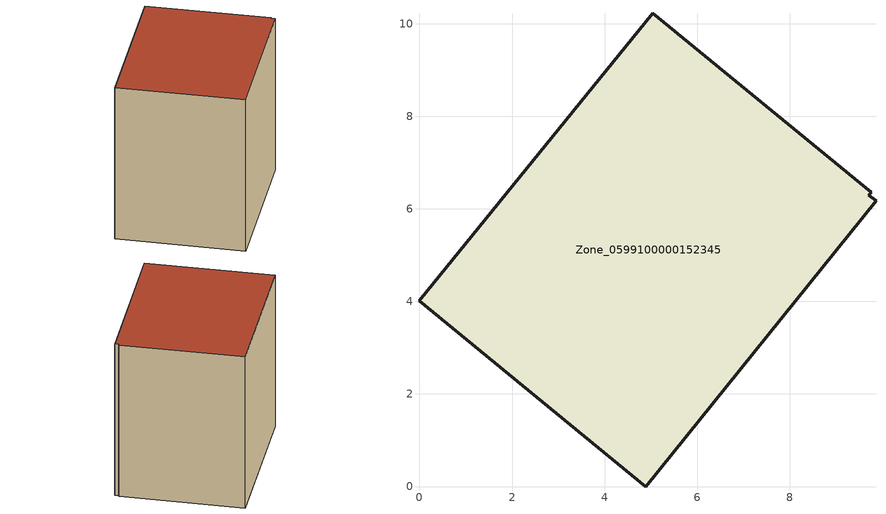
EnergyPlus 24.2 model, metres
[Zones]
Zone_0599100000152345
 floor ground (C_G): 0,4.01 5.04,10.22 9.76,6.36 9.71,6.29 9.86,6.17 4.89,0 z0
 wall outside (C_F): 5.04,10.22 0,4.01 4.89,0 9.86,6.17 9.71,6.29 9.76,6.36 5.04,10.22 z0:8.25
 roof outside (C_R): 9.86,6.17 9.71,6.29 9.76,6.36 5.04,10.22 0,4.01 4.89,0 z8.25
[BUILDING]
Pand.0599100000152345: North Axis=0; Terrain=City; Loads Convergence Tolerance Value=0.04; Temperature Convergence Tolerance Value=0.4; Solar Distribution=FullExterior; Maximum Number of Warmup Days=25; Minimum Number of Warmup Days=1
[Site:Location]
Rotterdam.The.Hague.AP_ZH_NLD Design_Conditions: Latitude=51.96; Longitude=4.45; Time Zone=1; Elevation=-4.5
[SITE:GROUNDTEMPERATURE:BUILDINGSURFACE]
18, 18, 18, 18, 18, 18, 18, 18, 18, 18, 18, 18
[MATERIAL] Thermal Absorptance=0.9; Solar Absorptance=0.7; Visible Absorptance=0.7
Name | Roughness | Thickness | Conductivity | Density | Specific Heat
G.TI.1946-1964 | MediumSmooth | 0.15 | 1 | 540 | 1210
F.TI.1946-1964 | Rough | 0.3 | 0.857143 | 1920 | 840
R.TI.1946-1964 | MediumRough | 0.2 | 0.277778 | 1500 | 1000
[CONSTRUCTION]
C_G: G.TI.1946-1964
C_F: F.TI.1946-1964
C_R: R.TI.1946-1964
[ZONE]
Zone_0599100000152345: Type=1; Multiplier=1; Ceiling Height=Autocalculate; Volume=Autocalculate; Floor Area=autocalculate; Part of Total Floor Area=Yes
[ZONEINFILTRATION:DESIGNFLOWRATE]
Infil_Zone_0599100000152345: Zone or ZoneList or Space or SpaceList=Zone_0599100000152345; Schedule=AlwaysOn; Design Flow Rate Calculation Method=Flow/Area; Flow Rate per Floor Area=0.003; Constant Term Coefficient=1; Temperature Term Coefficient=0; Velocity Term Coefficient=0; Velocity Squared Term Coefficient=0
[HVACTEMPLATE:ZONE:IDEALLOADSAIRSYSTEM]
Zone_0599100000152345: Maximum Heating Supply Air Temperature=50; Minimum Cooling Supply Air Temperature=13; Maximum Heating Supply Air Humidity Ratio=0.0156; Minimum Cooling Supply Air Humidity Ratio=0.0077; Heating Limit=NoLimit; Cooling Limit=NoLimit; Dehumidification Control Type=ConstantSensibleHeatRatio; Cooling Sensible Heat Ratio=0.7; Dehumidification Setpoint=60; Humidification Control Type=None; Humidification Setpoint=30; Outdoor Air Method=None; Outdoor Air Flow Rate per Person=0.00944; Outdoor Air Flow Rate per Zone Floor Area=0; Outdoor Air Flow Rate per Zone=0; Demand Controlled Ventilation Type=None; Outdoor Air Economizer Type=NoEconomizer; Heat Recovery Type=None; Sensible Heat Recovery Effectiveness=0.7; Latent Heat Recovery Effectiveness=0.65
[ZONECONTROL:THERMOSTAT]
ThermostatControl_Zone_0599100000152345: Zone or ZoneList=Zone_0599100000152345; Control Type Schedule=DualSetpointControlType; Control 1=Thermostat_Zone_0599100000152345; Temperature Difference Between Cutout And Setpoint=0
[THERMOSTATSETPOINT:DUALSETPOINT]
Thermostat_Zone_0599100000152345: Heating Setpoint Temperature Schedule=HeatingSetpoint_Zone_0599100000152345; Cooling Setpoint Temperature Schedule=CoolingSetpoint_Zone_0599100000152345
[SCHEDULE:COMPACT]
HeatingSetpoint_Zone_0599100000152345: Through: 12/31, For: AllDays, Until: 24:00, 21
CoolingSetpoint_Zone_0599100000152345: Through: 12/31, For: AllDays, Until: 24:00, 24
DualSetpointControlType: Through: 12/31, For: AllDays, Until: 24:00, 4
AlwaysOn: Through: 12/31, For: AllDays, Until: 24:00, 1
